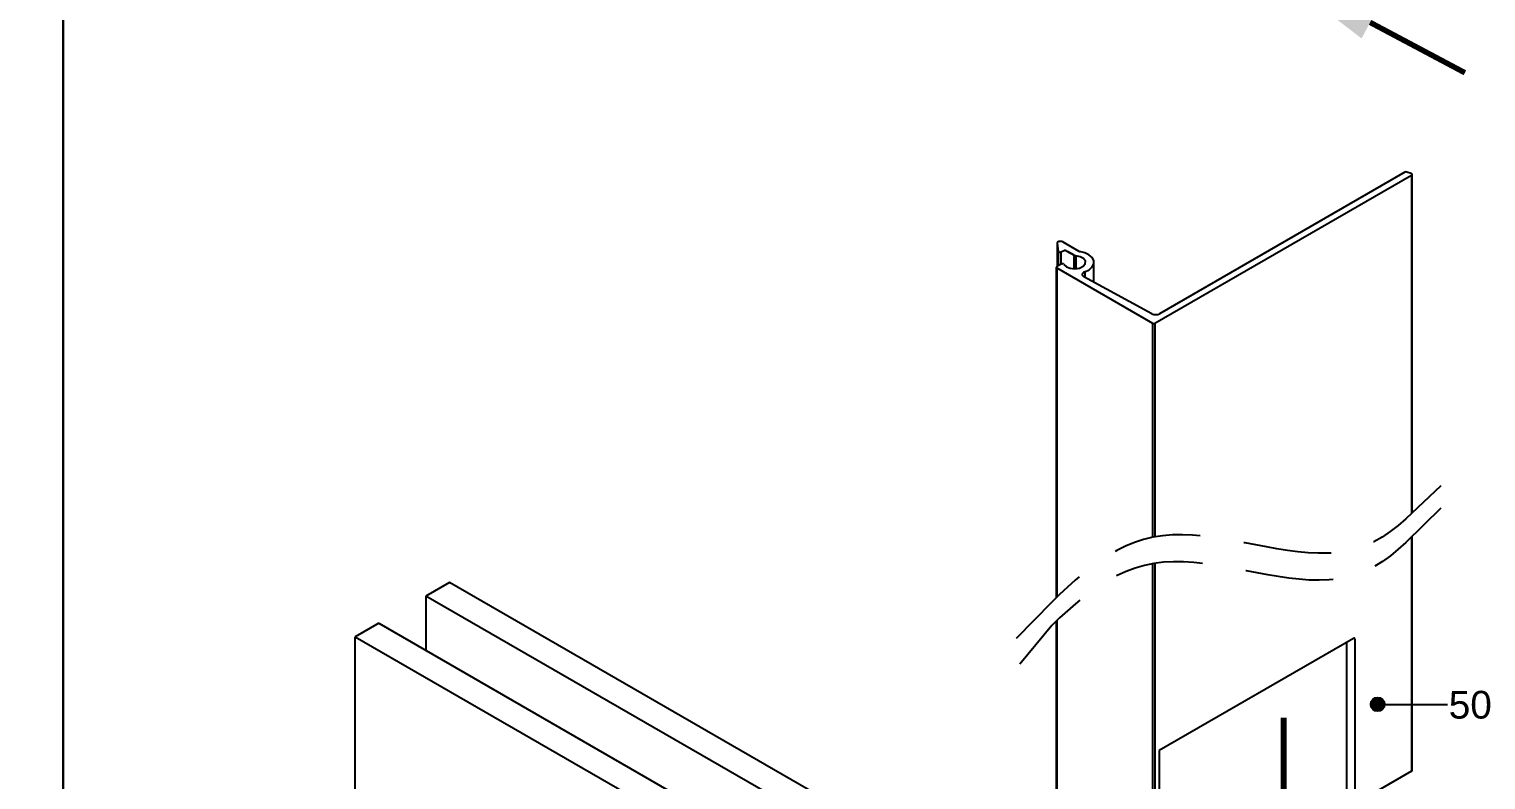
# Model space of a CAD drawing. Header units: millimetres. Extents: x 221 to 2771, y 196 to 840.
# Drawn here: x 2558.8 to 2663.8, y 646.4 to 700.6 of the extents above; entities that cross this region are included whole.
import ezdxf

# ---------------------------------------------------------------- set-up
doc = ezdxf.new("R2010")
doc.units = ezdxf.units.MM
doc.linetypes.add('HIDDEN', pattern=[9.525, 6.35, -3.175])
doc.layers.add('antet_k', color=7, linetype='Continuous')
doc.layers.add('yazı_numara_k', color=21, linetype='Continuous')
doc.styles.get("Standard").update_dxf_attribs({"font": 'arial.ttf'})

# ---------------------------------------------------------------- blocks, each defined once
blk = doc.blocks.new('S1.A')
at = {"color": 252}
blk.add_lwpolyline([(2269.17, -494.13), (2269.17, -791.13), (2479.17, -791.13), (2479.17, -494.13)], close=True, dxfattribs=at)
blk = doc.blocks.new('S50_SYF1')
at = {"layer": 'antet_k', "color": 0}
blk.add_blockref('S1.A', (-1500.92, 2845.51), dxfattribs=at)
blk = doc.blocks.new('Yön Görseli')
at = {"color": 32, "const_width": 0.5}
blk.add_lwpolyline([(1544.07, -90.16), (1544.07, -99.97)], dxfattribs=at)
at = {"color": 32}
blk.add_solid([(1545.73, -99.97), (1542.4, -99.97), (1544.07, -109.97)], dxfattribs=at)
blk = doc.blocks.new('yuvarlakk')
at = {"layer": 'yazı_numara_k'}
blk.add_hatch(color=21, dxfattribs=at).paths.add_polyline_path([(-159.09, 172.8, -1), (-160.09, 172.8, -1)])
at = {"layer": 'yazı_numara_k', "color": 21}
blk.add_circle((-159.59, 172.8), 0.5, dxfattribs=at)

msp = doc.modelspace()

# ---------------------------------------------------------------- linework, layer by layer
at = {"color": 252, "linetype": 'Continuous'}
for p, q in [((2639.951, 679.352), (2658.449, 690.031)), ((2657.957, 690.236), (2640.291, 680.038)), ((2658.425, 690.14), (2658.102, 690.247)), ((2658.449, 690.031), (2658.449, 665.636)), ((2658.485, 665.669), (2658.485, 690.08)), ((2632.897, 685.115), (2632.897, 683.443)), ((2632.898, 685.103), (2632.983, 684.541)), ((2632.898, 685.103), (2632.898, 683.444)), ((2632.983, 684.541), (2632.983, 683.493)), ((2633.171, 684.49), (2633.406, 684.585)), ((2633.171, 684.49), (2633.171, 683.602)), ((2633.307, 685.213), (2634.469, 684.542)), ((2633.559, 684.577), (2634.172, 684.223)), ((2634.125, 684.25), (2633.648, 684.525)), ((2632.845, 683.385), (2632.845, 659.553)), ((2633.2, 683.618), (2632.88, 683.434)), ((2632.88, 683.336), (2639.782, 679.352)), ((2632.88, 683.336), (2632.88, 659.588)), ((2634.125, 683.283), (2634.125, 684.152)), ((2634.16, 683.282), (2634.16, 684.201)), ((2634.172, 684.223), (2634.172, 683.282)), ((2634.244, 684.203), (2634.244, 683.285)), ((2635.553, 682.307), (2635.553, 683.744)), ((2639.734, 680.033), (2634.837, 682.696)), ((2634.898, 683.06), (2634.898, 682.663)), ((2639.782, 679.352), (2639.782, 663.905)), ((2639.951, 679.352), (2639.951, 663.934)), ((2658.449, 663.944), (2658.449, 647.036)), ((2658.485, 647.085), (2658.485, 663.978)), ((2639.782, 662.009), (2639.782, 636.357)), ((2639.951, 662.037), (2639.951, 636.357)), ((2632.845, 657.859), (2632.845, 640.39)), ((2632.88, 657.893), (2632.88, 640.341)), ((2654.255, 656.622), (2640.245, 648.534)), ((2653.79, 645.021), (2653.79, 656.353)), ((2654.375, 644.683), (2654.375, 656.55)), ((2640.245, 648.534), (2640.245, 636.527)), ((2658.449, 647.036), (2654.375, 644.683))]:
    msp.add_line(p, q, dxfattribs=at)
at = {"color": 143, "linetype": 'Continuous'}
for p, q in [((2589.118, 660.656), (2587.421, 659.677)), ((2622.041, 641.65), (2589.118, 660.656)), ((2587.421, 659.677), (2587.421, 655.758)), ((2620.344, 640.671), (2587.421, 659.677)), ((2584.027, 657.717), (2582.33, 656.737)), ((2584.027, 657.717), (2616.95, 638.711)), ((2582.33, 656.737), (2615.252, 637.731)), ((2582.33, 622.274), (2582.33, 656.737))]:
    msp.add_line(p, q, dxfattribs=at)
at = {"color": 252, "linetype": 'Continuous', "flags": 128}
for points in [[(2658.449, 690.031), (2658.466, 690.043), (2658.478, 690.057), (2658.484, 690.073), (2658.484, 690.089), (2658.477, 690.104), (2658.464, 690.118), (2658.447, 690.13), (2658.425, 690.14)], [(2633.307, 685.213), (2633.248, 685.238), (2633.178, 685.251), (2633.105, 685.252), (2633.035, 685.24), (2632.975, 685.217), (2632.929, 685.184), (2632.902, 685.145), (2632.898, 685.103)], [(2632.983, 684.541), (2632.99, 684.523), (2633.004, 684.507), (2633.025, 684.494), (2633.052, 684.484), (2633.082, 684.478), (2633.113, 684.478), (2633.143, 684.482), (2633.171, 684.49)], [(2634.898, 683.06), (2635.205, 683.211), (2635.425, 683.406), (2635.539, 683.63), (2635.538, 683.863), (2635.422, 684.086), (2635.2, 684.281), (2634.892, 684.431), (2634.522, 684.524)], [(2633.398, 683.592), (2633.574, 683.425), (2633.855, 683.316), (2634.188, 683.283), (2634.516, 683.332), (2634.778, 683.456), (2634.929, 683.631), (2634.941, 683.826), (2634.811, 684.007), (2634.564, 684.14), (2634.244, 684.203)], [(2634.898, 683.06), (2634.827, 683.027), (2634.771, 682.986), (2634.732, 682.938), (2634.713, 682.887), (2634.715, 682.834), (2634.737, 682.783), (2634.778, 682.737), (2634.837, 682.696)]]:
    msp.add_lwpolyline(points, dxfattribs=at)
at = {"color": 252, "linetype": 'HIDDEN', "flags": 128}
for points in [[(2660.553, 667.623), (2658.036, 665.245), (2657.479, 664.766), (2656.909, 664.326), (2656.323, 663.932), (2655.722, 663.589), (2655.102, 663.302), (2654.461, 663.077), (2653.8, 662.915), (2653.119, 662.813), (2652.422, 662.762), (2651.708, 662.758), (2650.981, 662.794), (2650.243, 662.864), (2649.495, 662.962), (2648.74, 663.081), (2647.979, 663.215), (2647.215, 663.358), (2646.449, 663.504), (2645.683, 663.646), (2644.92, 663.779), (2644.161, 663.895), (2643.408, 663.99), (2642.664, 664.056), (2641.929, 664.087), (2641.207, 664.078), (2640.499, 664.021), (2639.807, 663.912), (2639.132, 663.746), (2638.473, 663.529), (2637.829, 663.262), (2637.198, 662.95), (2636.58, 662.597), (2635.974, 662.204), (2635.378, 661.777), (2634.792, 661.318), (2634.215, 660.831), (2633.644, 660.319), (2633.081, 659.786), (2632.523, 659.235), (2629.506, 656.159)], [(2660.553, 666.005), (2658.04, 663.543), (2657.489, 663.045), (2656.925, 662.586), (2656.347, 662.17), (2655.753, 661.802), (2655.142, 661.488), (2654.511, 661.233), (2653.859, 661.042), (2653.187, 660.912), (2652.497, 660.838), (2651.79, 660.813), (2651.069, 660.831), (2650.336, 660.886), (2649.592, 660.971), (2648.84, 661.081), (2648.081, 661.209), (2647.318, 661.349), (2646.553, 661.494), (2645.786, 661.639), (2645.021, 661.776), (2644.26, 661.901), (2643.504, 662.007), (2642.755, 662.087), (2642.015, 662.135), (2641.287, 662.146), (2640.572, 662.112), (2639.872, 662.027), (2639.189, 661.888), (2638.522, 661.694), (2637.871, 661.45), (2637.234, 661.158), (2636.61, 660.823), (2635.998, 660.448), (2635.398, 660.036), (2634.807, 659.591), (2634.226, 659.116), (2633.652, 658.615), (2633.085, 658.092), (2632.525, 657.549), (2629.999, 654.514)]]:
    msp.add_lwpolyline(points, dxfattribs=at)
at = {"color": 252, "linetype": 'Continuous'}
for centre, radius, start, end in [((2658.042, 690.069), 0.188, 71.63047, 117.06197), ((2633.474, 684.41), 0.188, 62.91018, 111.30676), ((2634.544, 684.678), 0.156, 241.09528, 261.84803), ((2632.899, 683.385), 0.0524, 110.78544, 249.2161), ((2633.282, 683.478), 0.163, 44.64403, 120.30939), ((2634.106, 684.201), 0.0524, 290.78212, 69.21973), ((2634.252, 684.369), 0.166, 241.59901, 267.28103), ((2640.008, 680.586), 0.617, 243.67066, 297.31276), ((2639.867, 679.516), 0.184, 242.60957, 297.39074), ((2658.426, 647.09), 0.0588, 293.46915, 355.20941)]:
    msp.add_arc(centre, radius, start, end, dxfattribs=at)
msp.add_ellipse((2654.255, 656.483), major_axis=(0.085, 0.147), ratio=0.5773346, start_param=5.4803745, end_param=7.0685428, dxfattribs=at)
at = {"layer": 'yazı_numara_k', "color": 21}
msp.add_line((2655.993, 651.865), (2661.021, 651.865), dxfattribs=at)

# ---------------------------------------------------------------- block references
for p in [(1583.034, -1511.773), (1793.031, -1511.773)]:
    msp.add_blockref('S50_SYF1', p)
at = {"color": 21, "linetype": 'Continuous', "lineweight": 15, "xscale": 0.7884799999999998, "yscale": 0.7884799999999998, "zscale": 0.7884799999999998, "rotation": 241.9875270049491}
msp.add_blockref('Yön Görseli', (3296.848, 1738.859), dxfattribs=at)
at = {"rotation": 180}
msp.add_blockref('yuvarlakk', (2496.407, 824.666), dxfattribs=at)
at = {"color": 253, "xscale": -0.8640000000000001, "yscale": 0.8640000000000002, "zscale": 0.8640000000000002, "rotation": 0.0296478614589114}
msp.add_blockref('Yön Görseli', (3983.253, 729.494), dxfattribs=at)

# ---------------------------------------------------------------- texts
at = {"layer": 'yazı_numara_k', "color": 21, "insert": (2661.12, 650.809), "char_height": 2, "attachment_point": 7}
msp.add_mtext('{\\fArial|b0|i0|c162|p34;50 S 40}', dxfattribs=at)

doc.saveas('drawing.dxf')
